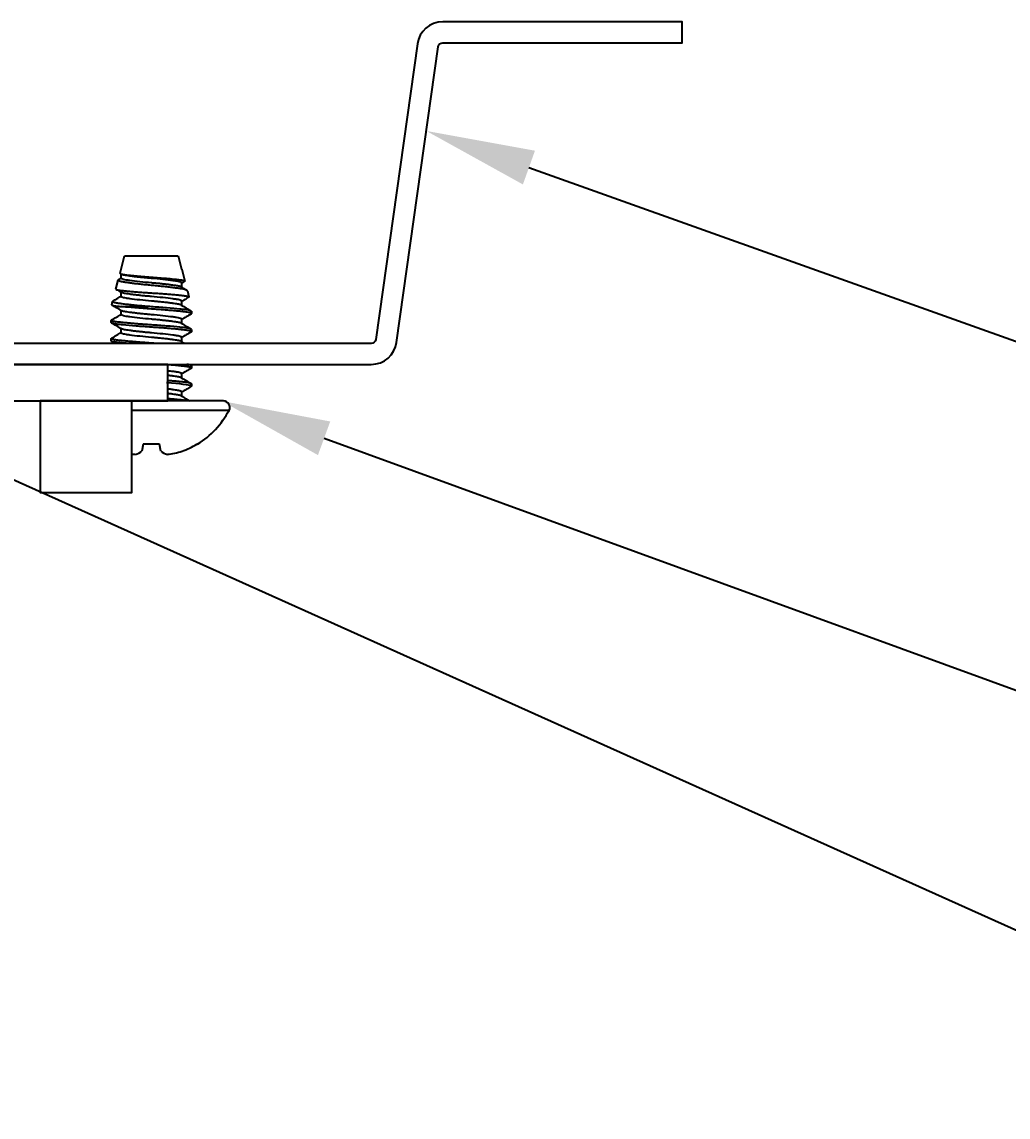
# Model space of a CAD drawing. Extents: x -1.28 to 4.96, y -1.88 to 0.
# Drawn here: x 0.142 to 1.839, y -1.885 to 0 of the extents above; entities that cross this region are included whole.
import ezdxf
from ezdxf import colors
from ezdxf.entities.mleader import LeaderData, LeaderLine
from ezdxf.math import Vec2, Vec3

# ---------------------------------------------------------------- set-up
doc = ezdxf.new("R2010")
doc.units = 0
doc.header["$LTSCALE"] = 0.5
doc.header["$MEASUREMENT"] = 0
doc.layers.add('CUST DWG', color=60, linetype='CONTINUOUS', lineweight=20)
for name, color, linetype in [('FAB DWG', 221, 'CONTINUOUS'), ('Hardware', 242, 'CONTINUOUS'), ('LED Board', 110, 'CONTINUOUS'), ('Reflector', 40, 'CONTINUOUS')]:
    doc.layers.add(name, color=color, linetype=linetype)
doc.styles.add('LSAD_Standard', font='arial.ttf')

msp = doc.modelspace()

# ---------------------------------------------------------------- linework, layer by layer
at = {"layer": 'Hardware', "linetype": 'Continuous', "lineweight": 25, "transparency": 16777216}
for p, q in [((0.3111, -0.4324), (0.319, -0.4023)), ((0.319, -0.4023), (0.411, -0.4023)), ((0.411, -0.4023), (0.4171, -0.4254)), ((0.4171, -0.4257), (0.417, -0.4254)), ((0.417, -0.4254), (0.4171, -0.4254)), ((0.4172, -0.4257), (0.4225, -0.446)), ((0.3039, -0.4596), (0.308, -0.4442)), ((0.3129, -0.4413), (0.3129, -0.434)), ((0.4171, -0.4491), (0.4171, -0.4565)), ((0.3129, -0.4726), (0.3129, -0.4652)), ((0.4269, -0.4626), (0.4296, -0.4731)), ((0.2968, -0.4867), (0.2983, -0.481)), ((0.313, -0.4898), (0.3592, -0.4898)), ((0.4171, -0.4804), (0.4171, -0.4878)), ((0.3129, -0.5038), (0.3129, -0.4965)), ((0.434, -0.498), (0.434, -0.5019)), ((0.296, -0.5175), (0.296, -0.5136)), ((0.4171, -0.5116), (0.4171, -0.519)), ((0.296, -0.5487), (0.296, -0.5448)), ((0.3129, -0.5351), (0.3129, -0.5277)), ((0.4171, -0.5429), (0.4171, -0.5503)), ((0.434, -0.5292), (0.434, -0.5331)), ((0.434, -0.5917), (0.434, -0.5956)), ((0.4171, -0.6054), (0.4171, -0.6128)), ((0.4171, -0.6366), (0.4171, -0.644)), ((0.434, -0.623), (0.434, -0.6269)), ((0.489, -0.6523), (0.241, -0.6523)), ((0.4987, -0.6684), (0.3315, -0.6684)), ((0.351, -0.7267), (0.3488, -0.7388)), ((0.379, -0.7267), (0.351, -0.7267)), ((0.3812, -0.7388), (0.379, -0.7267)), ((0.4445, -0.7267), (0.4432, -0.7267))]:
    msp.add_line(p, q, dxfattribs=at)
at = {"layer": 'Hardware', "linetype": 'Continuous', "lineweight": 25, "transparency": 16777216, "flags": 128}
msp.add_lwpolyline([(0.4334, -0.6275), (0.434, -0.6269), (0.4334, -0.6262), (0.4316, -0.6255), (0.4286, -0.6249), (0.4248, -0.6243), (0.4199, -0.6237), (0.414, -0.623), (0.4072, -0.6224), (0.3995, -0.6217), (0.3912, -0.621)], dxfattribs=at)
at = {"layer": 'Hardware', "linetype": 'Continuous', "lineweight": 25, "transparency": 16777216}
for centre, radius, start, end in [((0.489, -0.6633), 0.011, 332.2999, 90), ((0.365, -0.5982), 0.151, 301.7421, 332.2999), ((0.3654, -0.5963), 0.1518, 290.1727, 300.8494), ((0.3508, -0.6184), 0.1264, 261.2398, 263.9232), ((0.3282, -0.7092), 0.0361, 284.8463, 304.941), ((0.4018, -0.7092), 0.0361, 235.059, 255.1537), ((0.3792, -0.6184), 0.1264, 276.0768, 287.7408)]:
    msp.add_arc(centre, radius, start, end, dxfattribs=at)
for points, knots in [([(0.3111, -0.4324), (0.3111, -0.4325), (0.311, -0.4327), (0.3113, -0.433), (0.312, -0.4334), (0.3131, -0.4338), (0.3146, -0.4341), (0.3164, -0.4345), (0.3185, -0.4348), (0.321, -0.4352), (0.3238, -0.4355), (0.3269, -0.4359), (0.3303, -0.4362), (0.334, -0.4366), (0.3379, -0.437), (0.3419, -0.4374), (0.3462, -0.4378), (0.3506, -0.4381), (0.3553, -0.4385), (0.3601, -0.4389), (0.3634, -0.4391), (0.365, -0.4392)], [0, 0, 0, 0, 0.031427, 0.083659, 0.135891, 0.189641, 0.243392, 0.295601, 0.347811, 0.401502, 0.455193, 0.508033, 0.560873, 0.615216, 0.669559, 0.722923, 0.776287, 0.831201, 0.886115, 0.942832, 1, 1, 1, 1]), ([(0.3137, -0.4344), (0.313, -0.434), (0.3124, -0.4336), (0.3117, -0.4332), (0.3116, -0.4332)], [0, 0, 0, 0, 0.909102, 1, 1, 1, 1]), ([(0.365, -0.4534), (0.3634, -0.4532), (0.3601, -0.4529), (0.3552, -0.4525), (0.3504, -0.452), (0.3456, -0.4515), (0.3411, -0.451), (0.3367, -0.4504), (0.3325, -0.4499), (0.3286, -0.4494), (0.3249, -0.4489), (0.3216, -0.4484), (0.3185, -0.4479), (0.3158, -0.4474), (0.3135, -0.447), (0.3115, -0.4465), (0.31, -0.446), (0.3089, -0.4455), (0.3082, -0.445), (0.3079, -0.4444), (0.308, -0.4439), (0.3084, -0.4435), (0.3089, -0.4433), (0.309, -0.4432)], [0, 0, 0, 0, 0.048682, 0.097364, 0.147459, 0.197554, 0.246272, 0.294989, 0.345115, 0.395242, 0.444058, 0.492874, 0.543111, 0.593348, 0.642114, 0.690878, 0.741139, 0.7914, 0.838933, 0.886466, 0.935382, 0.984298, 1, 1, 1, 1]), ([(0.309, -0.4432), (0.3093, -0.443), (0.3106, -0.4422), (0.3119, -0.4415), (0.3129, -0.4409)], [0, 0, 0, 0, 0.242819, 1, 1, 1, 1]), ([(0.365, -0.4491), (0.3585, -0.4486), (0.3516, -0.4479), (0.3388, -0.4465), (0.3328, -0.4458), (0.3256, -0.4448), (0.3235, -0.4445), (0.3198, -0.4439), (0.3183, -0.4436), (0.3144, -0.4427), (0.3129, -0.442), (0.3129, -0.4413)], [0, 0, 0, 0, 0.25, 0.25, 0.5, 0.5, 0.625, 0.625, 0.75, 0.75, 1, 1, 1, 1]), ([(0.365, -0.4413), (0.3623, -0.4411), (0.357, -0.4406), (0.349, -0.4398), (0.3413, -0.439), (0.3342, -0.4382), (0.3279, -0.4373), (0.3226, -0.4366), (0.3185, -0.4359), (0.3153, -0.4352), (0.3142, -0.4346), (0.3137, -0.4344)], [0, 0, 0, 0, 0.108897, 0.221052, 0.335158, 0.449763, 0.563375, 0.674579, 0.782622, 0.892737, 1, 1, 1, 1]), ([(0.365, -0.4392), (0.3666, -0.4393), (0.3697, -0.4396), (0.3744, -0.4399), (0.3791, -0.4403), (0.3837, -0.4407), (0.3881, -0.441), (0.3924, -0.4414), (0.3966, -0.4418), (0.4005, -0.4422), (0.4041, -0.4426), (0.4075, -0.4429), (0.4106, -0.4433), (0.4133, -0.4436), (0.4157, -0.4439), (0.4178, -0.4443), (0.4195, -0.4446), (0.4209, -0.445), (0.4218, -0.4454), (0.4224, -0.4458), (0.4226, -0.4461), (0.4224, -0.4465), (0.4221, -0.4466), (0.4219, -0.4467)], [0, 0, 0, 0, 0.047945, 0.095891, 0.145228, 0.194566, 0.242529, 0.290493, 0.339847, 0.389201, 0.437211, 0.485222, 0.534629, 0.584037, 0.631994, 0.679952, 0.72925, 0.778547, 0.827413, 0.87628, 0.926557, 0.976834, 1, 1, 1, 1]), ([(0.4171, -0.4491), (0.4171, -0.4484), (0.4156, -0.4477), (0.4117, -0.4468), (0.4102, -0.4465), (0.4065, -0.4459), (0.4044, -0.4456), (0.3972, -0.4446), (0.3912, -0.4439), (0.3784, -0.4425), (0.3715, -0.4419), (0.365, -0.4413)], [0, 0, 0, 0, 0.25, 0.25, 0.375, 0.375, 0.5, 0.5, 0.75, 0.75, 1, 1, 1, 1]), ([(0.4163, -0.4561), (0.416, -0.4559), (0.4153, -0.4555), (0.4132, -0.4549), (0.4102, -0.4543), (0.4065, -0.4538), (0.4018, -0.4531), (0.3958, -0.4523), (0.3887, -0.4515), (0.381, -0.4506), (0.373, -0.4498), (0.3677, -0.4494), (0.365, -0.4491)], [0, 0, 0, 0, 0.069869, 0.162778, 0.253282, 0.343787, 0.436696, 0.550294, 0.664884, 0.778976, 0.891116, 1, 1, 1, 1]), ([(0.422, -0.4467), (0.4219, -0.4468), (0.4203, -0.4477), (0.4187, -0.4487), (0.4171, -0.4496)], [0, 0, 0, 0, 0.030297, 1, 1, 1, 1]), ([(0.3039, -0.4596), (0.3039, -0.4597), (0.3039, -0.4599), (0.3045, -0.4603), (0.3054, -0.4607), (0.3068, -0.4611), (0.3086, -0.4614), (0.3108, -0.4617), (0.3134, -0.4621), (0.3164, -0.4624), (0.3197, -0.4628), (0.3233, -0.4631), (0.3273, -0.4635), (0.3315, -0.4639), (0.336, -0.4643), (0.3406, -0.4647), (0.3456, -0.465), (0.3513, -0.4654), (0.3578, -0.4659), (0.3626, -0.4662), (0.365, -0.4664)], [0, 0, 0, 0, 0.049578, 0.101868, 0.155678, 0.209487, 0.261775, 0.314062, 0.367852, 0.421643, 0.474317, 0.526992, 0.581159, 0.635327, 0.68862, 0.741913, 0.796753, 0.851594, 0.925297, 1, 1, 1, 1]), ([(0.3137, -0.4656), (0.3118, -0.4646), (0.3088, -0.4628), (0.3057, -0.461), (0.3044, -0.4602)], [0, 0, 0, 0, 0.592788, 1, 1, 1, 1]), ([(0.365, -0.4726), (0.3623, -0.4723), (0.357, -0.4719), (0.349, -0.4711), (0.3413, -0.4702), (0.3342, -0.4694), (0.3279, -0.4686), (0.3226, -0.4678), (0.3185, -0.4671), (0.3153, -0.4664), (0.3142, -0.4659), (0.3137, -0.4656)], [0, 0, 0, 0, 0.108892, 0.221041, 0.335142, 0.449741, 0.563348, 0.674546, 0.782584, 0.892694, 1, 1, 1, 1]), ([(0.4268, -0.4626), (0.4268, -0.4625), (0.4268, -0.4622), (0.4262, -0.4618), (0.4252, -0.4613), (0.4238, -0.4608), (0.4219, -0.4603), (0.4196, -0.4598), (0.4169, -0.4594), (0.4139, -0.4589), (0.4105, -0.4584), (0.4067, -0.4579), (0.4027, -0.4574), (0.3986, -0.4569), (0.3941, -0.4563), (0.3894, -0.4558), (0.3846, -0.4553), (0.3797, -0.4548), (0.3747, -0.4543), (0.3697, -0.4538), (0.3665, -0.4535), (0.365, -0.4534)], [0, 0, 0, 0, 0.027521, 0.083357, 0.137575, 0.191792, 0.247588, 0.303383, 0.357558, 0.411731, 0.467556, 0.523382, 0.576345, 0.629308, 0.683818, 0.738328, 0.791155, 0.843982, 0.898345, 0.952708, 1, 1, 1, 1]), ([(0.365, -0.4664), (0.3668, -0.4665), (0.3703, -0.4667), (0.3756, -0.467), (0.3809, -0.4674), (0.3861, -0.4678), (0.3911, -0.4682), (0.3959, -0.4685), (0.4005, -0.4689), (0.4049, -0.4693), (0.409, -0.4697), (0.4128, -0.47), (0.4163, -0.4704), (0.4194, -0.4707), (0.4221, -0.4711), (0.4244, -0.4714), (0.4263, -0.4718), (0.4278, -0.4721), (0.4289, -0.4725), (0.4295, -0.4729), (0.4297, -0.4733), (0.4295, -0.4736), (0.4292, -0.4737), (0.4291, -0.4738)], [0, 0, 0, 0, 0.048428, 0.096856, 0.14669, 0.196524, 0.244969, 0.293414, 0.343264, 0.393114, 0.441597, 0.49008, 0.539973, 0.589866, 0.638307, 0.686748, 0.736548, 0.786348, 0.835603, 0.884858, 0.935536, 0.986214, 1, 1, 1, 1]), ([(0.4163, -0.4561), (0.4192, -0.4577), (0.4224, -0.4596), (0.4256, -0.4615), (0.4259, -0.4617)], [0, 0, 0, 0, 0.8887624, 1, 1, 1, 1]), ([(0.2968, -0.4867), (0.2968, -0.4868), (0.2968, -0.4871), (0.2974, -0.4874), (0.2985, -0.4878), (0.3001, -0.4882), (0.3021, -0.4885), (0.3046, -0.4889), (0.3075, -0.4892), (0.3103, -0.4895), (0.3123, -0.4897), (0.313, -0.4898)], [0, 0, 0, 0, 0.110395, 0.226006, 0.344976, 0.463945, 0.579552, 0.695159, 0.81409, 0.933024, 1, 1, 1, 1]), ([(0.3137, -0.4969), (0.3108, -0.4952), (0.3054, -0.492), (0.2999, -0.4888), (0.2973, -0.4873)], [0, 0, 0, 0, 0.520704, 1, 1, 1, 1]), ([(0.3592, -0.4898), (0.3574, -0.4896), (0.3537, -0.4893), (0.3484, -0.4888), (0.3431, -0.4884), (0.3378, -0.4879), (0.3328, -0.4874), (0.3279, -0.4868), (0.3232, -0.4863), (0.3189, -0.4858), (0.3149, -0.4853), (0.3113, -0.4848), (0.3081, -0.4843), (0.3052, -0.4839), (0.3029, -0.4834), (0.301, -0.4829), (0.2996, -0.4824), (0.2987, -0.4819), (0.2982, -0.4814), (0.2983, -0.4808), (0.2986, -0.4805), (0.2991, -0.4802), (0.2992, -0.4802)], [0, 0, 0, 0, 0.049748, 0.099496, 0.150568, 0.20164, 0.25352, 0.305399, 0.358783, 0.412167, 0.464096, 0.516025, 0.56947, 0.622913, 0.674657, 0.726402, 0.779719, 0.833036, 0.883694, 0.934352, 0.986478, 1, 1, 1, 1]), ([(0.2991, -0.4802), (0.3011, -0.479), (0.3057, -0.4763), (0.3103, -0.4736), (0.3129, -0.4721)], [0, 0, 0, 0, 0.434005, 1, 1, 1, 1]), ([(0.365, -0.4804), (0.3585, -0.4798), (0.3516, -0.4792), (0.3388, -0.4778), (0.3328, -0.4771), (0.3256, -0.4761), (0.3235, -0.4758), (0.3198, -0.4752), (0.3183, -0.4749), (0.3144, -0.474), (0.3129, -0.4733), (0.3129, -0.4726)], [0, 0, 0, 0, 0.25, 0.25, 0.5, 0.5, 0.625, 0.625, 0.75, 0.75, 1, 1, 1, 1]), ([(0.365, -0.4941), (0.3557, -0.4934), (0.3458, -0.4927), (0.3276, -0.4912), (0.3193, -0.4905), (0.313, -0.4898)], [0, 0, 0, 0, 0.5, 0.5, 1, 1, 1, 1]), ([(0.4171, -0.4804), (0.4171, -0.4797), (0.4156, -0.479), (0.4117, -0.4781), (0.4102, -0.4778), (0.4065, -0.4772), (0.4044, -0.4769), (0.3972, -0.4759), (0.3912, -0.4752), (0.3784, -0.4738), (0.3715, -0.4731), (0.365, -0.4726)], [0, 0, 0, 0, 0.25, 0.25, 0.375, 0.375, 0.5, 0.5, 0.75, 0.75, 1, 1, 1, 1]), ([(0.4163, -0.4873), (0.416, -0.4872), (0.4153, -0.4868), (0.4132, -0.4862), (0.4102, -0.4856), (0.4065, -0.485), (0.4018, -0.4843), (0.3958, -0.4835), (0.3887, -0.4827), (0.381, -0.4819), (0.373, -0.4811), (0.3677, -0.4806), (0.365, -0.4804)], [0, 0, 0, 0, 0.069869, 0.162778, 0.253282, 0.343787, 0.436696, 0.550294, 0.664884, 0.778976, 0.891116, 1, 1, 1, 1]), ([(0.4163, -0.4873), (0.4192, -0.489), (0.4249, -0.4923), (0.4306, -0.4956), (0.4334, -0.4973)], [0, 0, 0, 0, 0.499457, 1, 1, 1, 1]), ([(0.4291, -0.4738), (0.4277, -0.4746), (0.4237, -0.477), (0.4197, -0.4793), (0.4171, -0.4808)], [0, 0, 0, 0, 0.3539697, 1, 1, 1, 1]), ([(0.2966, -0.5129), (0.2994, -0.5113), (0.3049, -0.5081), (0.3103, -0.5049), (0.3129, -0.5034)], [0, 0, 0, 0, 0.52322, 1, 1, 1, 1]), ([(0.365, -0.5116), (0.3585, -0.5111), (0.3516, -0.5104), (0.3388, -0.509), (0.3328, -0.5083), (0.3256, -0.5073), (0.3235, -0.507), (0.3198, -0.5064), (0.3183, -0.5061), (0.3144, -0.5052), (0.3129, -0.5045), (0.3129, -0.5038)], [0, 0, 0, 0, 0.25, 0.25, 0.5, 0.5, 0.625, 0.625, 0.75, 0.75, 1, 1, 1, 1]), ([(0.365, -0.5038), (0.3623, -0.5036), (0.357, -0.5031), (0.349, -0.5023), (0.3413, -0.5015), (0.3342, -0.5007), (0.3279, -0.4998), (0.3226, -0.4991), (0.3185, -0.4984), (0.3153, -0.4977), (0.3142, -0.4971), (0.3137, -0.4969)], [0, 0, 0, 0, 0.1088843, 0.2210255, 0.3351181, 0.4497094, 0.5633078, 0.6744984, 0.7825288, 0.8926309, 1, 1, 1, 1]), ([(0.434, -0.498), (0.434, -0.4973), (0.4321, -0.4966), (0.4269, -0.4956), (0.4249, -0.4954), (0.42, -0.4948), (0.4172, -0.4945), (0.4076, -0.4935), (0.3997, -0.4927), (0.3827, -0.4914), (0.3736, -0.4907), (0.365, -0.4902)], [0, 0, 0, 0, 0.25, 0.25, 0.375, 0.375, 0.5, 0.5, 0.75, 0.75, 1, 1, 1, 1]), ([(0.4334, -0.5025), (0.4337, -0.5023), (0.4343, -0.5019), (0.4336, -0.5012), (0.4318, -0.5005), (0.4288, -0.4999), (0.4249, -0.4993), (0.42, -0.4987), (0.4141, -0.498), (0.4073, -0.4974), (0.3996, -0.4967), (0.3913, -0.496), (0.3827, -0.4953), (0.3738, -0.4946), (0.3679, -0.4943), (0.365, -0.4941)], [0, 0, 0, 0, 0.075633, 0.154371, 0.232404, 0.309065, 0.383755, 0.458446, 0.535107, 0.61314, 0.691878, 0.770616, 0.848649, 0.925309, 1, 1, 1, 1]), ([(0.4171, -0.5116), (0.4171, -0.5109), (0.4156, -0.5102), (0.4117, -0.5093), (0.4102, -0.509), (0.4065, -0.5084), (0.4044, -0.5081), (0.3972, -0.5071), (0.3912, -0.5064), (0.3784, -0.505), (0.3715, -0.5044), (0.365, -0.5038)], [0, 0, 0, 0, 0.25, 0.25, 0.375, 0.375, 0.5, 0.5, 0.75, 0.75, 1, 1, 1, 1]), ([(0.4334, -0.5025), (0.4306, -0.5042), (0.4251, -0.5074), (0.4197, -0.5106), (0.4171, -0.5121)], [0, 0, 0, 0, 0.52322, 1, 1, 1, 1]), ([(0.365, -0.5214), (0.3621, -0.5212), (0.3562, -0.5208), (0.3473, -0.5202), (0.3387, -0.5195), (0.3304, -0.5188), (0.3227, -0.5181), (0.3159, -0.5174), (0.31, -0.5168), (0.3051, -0.5162), (0.3012, -0.5156), (0.2982, -0.515), (0.2964, -0.5143), (0.2957, -0.5136), (0.2963, -0.5131), (0.2966, -0.5129)], [0, 0, 0, 0, 0.074691, 0.151351, 0.229384, 0.308122, 0.38686, 0.464893, 0.541554, 0.616245, 0.690935, 0.767596, 0.845629, 0.924367, 1, 1, 1, 1]), ([(0.365, -0.5253), (0.3564, -0.5247), (0.3473, -0.5241), (0.3303, -0.5227), (0.3224, -0.522), (0.3128, -0.521), (0.31, -0.5207), (0.3051, -0.5201), (0.3031, -0.5198), (0.2979, -0.5189), (0.296, -0.5182), (0.296, -0.5175)], [0, 0, 0, 0, 0.25, 0.25, 0.5, 0.5, 0.625, 0.625, 0.75, 0.75, 1, 1, 1, 1]), ([(0.3137, -0.5281), (0.3108, -0.5265), (0.3051, -0.5231), (0.2994, -0.5198), (0.2966, -0.5182)], [0, 0, 0, 0, 0.499457, 1, 1, 1, 1]), ([(0.4163, -0.5186), (0.416, -0.5184), (0.4153, -0.518), (0.4132, -0.5174), (0.4102, -0.5168), (0.4065, -0.5163), (0.4018, -0.5156), (0.3958, -0.5148), (0.3887, -0.514), (0.381, -0.5131), (0.373, -0.5123), (0.3677, -0.5119), (0.365, -0.5116)], [0, 0, 0, 0, 0.0698685, 0.1627779, 0.2532823, 0.3437868, 0.4366961, 0.5502937, 0.6648842, 0.7789761, 0.8911165, 1, 1, 1, 1]), ([(0.434, -0.5292), (0.434, -0.5285), (0.4321, -0.5278), (0.4269, -0.5269), (0.4249, -0.5266), (0.42, -0.526), (0.4172, -0.5257), (0.4076, -0.5247), (0.3997, -0.524), (0.3827, -0.5226), (0.3736, -0.522), (0.365, -0.5214)], [0, 0, 0, 0, 0.25, 0.25, 0.375, 0.375, 0.5, 0.5, 0.75, 0.75, 1, 1, 1, 1]), ([(0.4334, -0.5338), (0.4337, -0.5336), (0.4343, -0.5331), (0.4336, -0.5324), (0.4318, -0.5317), (0.4288, -0.5311), (0.4249, -0.5305), (0.42, -0.5299), (0.4141, -0.5293), (0.4073, -0.5286), (0.3996, -0.5279), (0.3913, -0.5272), (0.3827, -0.5265), (0.3738, -0.5259), (0.3679, -0.5255), (0.365, -0.5253)], [0, 0, 0, 0, 0.075633, 0.154371, 0.232404, 0.309065, 0.383755, 0.458446, 0.535107, 0.61314, 0.691878, 0.770616, 0.848649, 0.925309, 1, 1, 1, 1]), ([(0.4163, -0.5186), (0.4192, -0.5202), (0.4249, -0.5236), (0.4306, -0.5269), (0.4334, -0.5285)], [0, 0, 0, 0, 0.499457, 1, 1, 1, 1]), ([(0.365, -0.5527), (0.3621, -0.5525), (0.3562, -0.5521), (0.3473, -0.5514), (0.3387, -0.5507), (0.3304, -0.55), (0.3227, -0.5494), (0.3159, -0.5487), (0.31, -0.548), (0.3051, -0.5474), (0.3012, -0.5469), (0.2982, -0.5462), (0.2964, -0.5455), (0.2957, -0.5448), (0.2963, -0.5444), (0.2966, -0.5442)], [0, 0, 0, 0, 0.074691, 0.151351, 0.229384, 0.308122, 0.38686, 0.464893, 0.541554, 0.616245, 0.690935, 0.767596, 0.845629, 0.924367, 1, 1, 1, 1]), ([(0.2966, -0.5442), (0.2994, -0.5425), (0.3049, -0.5393), (0.3103, -0.5361), (0.3129, -0.5346)], [0, 0, 0, 0, 0.52322, 1, 1, 1, 1]), ([(0.365, -0.5429), (0.3585, -0.5423), (0.3516, -0.5417), (0.3388, -0.5403), (0.3328, -0.5396), (0.3256, -0.5386), (0.3235, -0.5383), (0.3198, -0.5377), (0.3183, -0.5374), (0.3144, -0.5365), (0.3129, -0.5358), (0.3129, -0.5351)], [0, 0, 0, 0, 0.25, 0.25, 0.5, 0.5, 0.625, 0.625, 0.75, 0.75, 1, 1, 1, 1]), ([(0.365, -0.5351), (0.3623, -0.5348), (0.357, -0.5344), (0.349, -0.5336), (0.3413, -0.5327), (0.3342, -0.5319), (0.3279, -0.5311), (0.3226, -0.5303), (0.3185, -0.5296), (0.3153, -0.5289), (0.3142, -0.5284), (0.3137, -0.5281)], [0, 0, 0, 0, 0.108884, 0.221025, 0.335118, 0.449709, 0.563308, 0.674498, 0.782529, 0.892631, 1, 1, 1, 1]), ([(0.4171, -0.5429), (0.4171, -0.5422), (0.4156, -0.5415), (0.4117, -0.5406), (0.4102, -0.5403), (0.4065, -0.5397), (0.4044, -0.5394), (0.3972, -0.5384), (0.3912, -0.5377), (0.3784, -0.5363), (0.3715, -0.5356), (0.365, -0.5351)], [0, 0, 0, 0, 0.25, 0.25, 0.375, 0.375, 0.5, 0.5, 0.75, 0.75, 1, 1, 1, 1]), ([(0.4163, -0.5498), (0.416, -0.5497), (0.4153, -0.5493), (0.4132, -0.5487), (0.4102, -0.5481), (0.4065, -0.5475), (0.4018, -0.5468), (0.3958, -0.546), (0.3887, -0.5452), (0.381, -0.5444), (0.373, -0.5436), (0.3677, -0.5431), (0.365, -0.5429)], [0, 0, 0, 0, 0.069869, 0.162778, 0.253282, 0.343787, 0.436696, 0.550294, 0.664884, 0.778976, 0.891116, 1, 1, 1, 1]), ([(0.4334, -0.5338), (0.4306, -0.5354), (0.4251, -0.5386), (0.4197, -0.5418), (0.4171, -0.5433)], [0, 0, 0, 0, 0.52322, 1, 1, 1, 1]), ([(0.3229, -0.5533), (0.3205, -0.553), (0.3181, -0.5528), (0.3128, -0.5523), (0.31, -0.5519), (0.3051, -0.5513), (0.3031, -0.5511), (0.2979, -0.5501), (0.296, -0.5494), (0.296, -0.5487)], [0.4154965, 0.4154965, 0.4154965, 0.4154965, 0.5, 0.5, 0.625, 0.625, 0.75, 0.75, 1, 1, 1, 1]), ([(0.4334, -0.5963), (0.4337, -0.5961), (0.4343, -0.5956), (0.4336, -0.5949), (0.4318, -0.5942), (0.4288, -0.5936), (0.4249, -0.593), (0.42, -0.5924), (0.4141, -0.5918), (0.4073, -0.5911), (0.4003, -0.5905), (0.3955, -0.5901), (0.3935, -0.5899)], [0, 0, 0, 0, 0.0756332, 0.1543713, 0.2324043, 0.3090648, 0.3837555, 0.4584461, 0.5351067, 0.6131397, 0.6918777, 0.7494543, 0.7494543, 0.7494543, 0.7494543]), ([(0.4171, -0.6054), (0.4171, -0.6047), (0.4156, -0.604), (0.4117, -0.6031), (0.4102, -0.6028), (0.4065, -0.6022), (0.4044, -0.6019), (0.3994, -0.6012), (0.3966, -0.6008), (0.3935, -0.6005)], [0, 0, 0, 0, 0.25, 0.25, 0.375, 0.375, 0.5, 0.5, 0.632126, 0.632126, 0.632126, 0.632126]), ([(0.4334, -0.5963), (0.4306, -0.5979), (0.4251, -0.6011), (0.4197, -0.6043), (0.4171, -0.6058)], [0, 0, 0, 0, 0.5232197, 1, 1, 1, 1]), ([(0.434, -0.5917), (0.434, -0.591), (0.4321, -0.5903), (0.4278, -0.5896), (0.4269, -0.5894), (0.4259, -0.5893)], [0, 0, 0, 0, 0.25, 0.25, 0.3107192, 0.3107192, 0.3107192, 0.3107192]), ([(0.4163, -0.6123), (0.416, -0.6122), (0.4153, -0.6118), (0.4132, -0.6112), (0.4102, -0.6106), (0.4065, -0.61), (0.4018, -0.6093), (0.3973, -0.6087), (0.3943, -0.6084), (0.3935, -0.6083)], [0, 0, 0, 0, 0.0329569, 0.0767823, 0.1194732, 0.162164, 0.2059894, 0.2595733, 0.27697, 0.27697, 0.27697, 0.27697]), ([(0.434, -0.623), (0.4339, -0.6227), (0.4336, -0.6223), (0.4318, -0.6216), (0.4289, -0.6209), (0.4249, -0.6204), (0.42, -0.6198), (0.4141, -0.6191), (0.4073, -0.6185), (0.4003, -0.6178), (0.3955, -0.6174), (0.3935, -0.6172)], [0, 0, 0, 0, 0.0409163, 0.0814663, 0.1213031, 0.1601162, 0.1989293, 0.238766, 0.279316, 0.3202324, 0.3501521, 0.3501521, 0.3501521, 0.3501521]), ([(0.4163, -0.6123), (0.4192, -0.614), (0.4249, -0.6173), (0.4306, -0.6206), (0.4334, -0.6223)], [0, 0, 0, 0, 0.499457, 1, 1, 1, 1]), ([(0.4171, -0.6366), (0.417, -0.6364), (0.4168, -0.6359), (0.4154, -0.6353), (0.4132, -0.6346), (0.4102, -0.634), (0.4065, -0.6334), (0.4018, -0.6328), (0.3973, -0.6322), (0.3943, -0.6318), (0.3935, -0.6317)], [0, 0, 0, 0, 0.0450192, 0.0896319, 0.1334538, 0.1761414, 0.218829, 0.2626509, 0.3162306, 0.3336264, 0.3336264, 0.3336264, 0.3336264]), ([(0.4163, -0.6436), (0.416, -0.6434), (0.4153, -0.643), (0.4132, -0.6424), (0.4102, -0.6418), (0.4065, -0.6413), (0.4018, -0.6406), (0.3973, -0.64), (0.3943, -0.6396), (0.3935, -0.6395)], [0, 0, 0, 0, 0.0329569, 0.0767823, 0.1194732, 0.162164, 0.2059894, 0.2595733, 0.27697, 0.27697, 0.27697, 0.27697]), ([(0.4334, -0.6275), (0.4306, -0.6292), (0.4251, -0.6324), (0.4197, -0.6356), (0.4171, -0.6371)], [0, 0, 0, 0, 0.5232197, 1, 1, 1, 1]), ([(0.429, -0.6523), (0.4277, -0.6521), (0.4253, -0.6516), (0.4202, -0.651), (0.4142, -0.6504), (0.4073, -0.6497), (0.4003, -0.6491), (0.3955, -0.6487), (0.3935, -0.6485)], [0, 0, 0, 0, 0.0454803, 0.0907948, 0.1373486, 0.183301, 0.2296685, 0.2635746, 0.2635746, 0.2635746, 0.2635746]), ([(0.4163, -0.6436), (0.4192, -0.6452), (0.4241, -0.6481), (0.4291, -0.651), (0.4312, -0.6522)], [0, 0, 0, 0, 0.576313, 1, 1, 1, 1])]:
    msp.add_open_spline(points, degree=3, knots=knots, dxfattribs=at)
for points in [[(0.365, -0.4902), (0.3631, -0.49), (0.3611, -0.4899), (0.3592, -0.4898)], [(0.3032, -0.5533), (0.301, -0.552), (0.2988, -0.5507), (0.2966, -0.5494)], [(0.3741, -0.5533), (0.371, -0.5531), (0.368, -0.5528), (0.365, -0.5527)], [(0.4163, -0.5498), (0.4183, -0.551), (0.4203, -0.5521), (0.4222, -0.5533)], [(0.4304, -0.5893), (0.4314, -0.5899), (0.4324, -0.5905), (0.4334, -0.591)]]:
    msp.add_open_spline(points, degree=3, dxfattribs=at)
at = {"layer": 'LED Board', "ltscale": 0.5, "transparency": 16777216}
for points in [[(-0.3935, -0.6523), (0.3935, -0.6523), (0.3935, -0.5893), (-0.3935, -0.5893)], [(0.3315, -0.6523), (0.1735, -0.6523), (0.1735, -0.8097), (0.3315, -0.8097)]]:
    msp.add_lwpolyline(points, close=True, dxfattribs=at)
at = {"layer": 'Reflector', "linetype": 'Continuous', "lineweight": 25, "transparency": 16777216}
msp.add_lwpolyline([(-0.8226, -0.0379, 0.373885), (-0.8662, 0), (-1.278, 0), (-1.278, -0.036), (-0.8662, -0.036, -0.373885), (-0.8583, -0.0429), (-0.7868, -0.5514, 0.373885), (-0.7433, -0.5893), (0.7433, -0.5893, 0.373885), (0.7868, -0.5514), (0.8583, -0.0429, -0.373885), (0.8662, -0.036), (1.278, -0.036), (1.278, 0), (0.8662, 0, 0.373885), (0.8226, -0.0379), (0.7512, -0.5464, -0.373885), (0.7433, -0.5533), (-0.7433, -0.5533, -0.373885), (-0.7512, -0.5464)], format="xyb", close=True, dxfattribs=at)

# ---------------------------------------------------------------- leaders
at = {"layer": 'CUST DWG', "ltscale": 0.5, "transparency": 16777216}
ml = msp.add_multileader_mtext('Standard', dxfattribs=at)
ml.set_content('\\A1;WHITE STEEL REFLECTOR', color=256, style='LSAD_Standard')
ml.set_leader_properties()
ml.build(insert=Vec2(0, 0))
ml.multileader.update_dxf_attribs({"text_left_attachment_type": 2, "dogleg_length": 0.36, "arrow_head_size": 0.1875})
ctx = ml.context
ctx.base_point, ctx.char_height, ctx.arrow_head_size, ctx.landing_gap_size, ctx.plane_origin = Vec3(2.514, -0.687), 0.1875, 0.1875, 0.09, Vec3(1.028, -1.5807)
ctx.left_attachment = 2
notes = []
notes.append((ctx, [(0, (1, 1, 0), (2.2367, -0.687), (1, 0), 0.2772, [(0, [(0.838, -0.1876)], 0, [])])]))
ctx.mtext.insert, ctx.mtext.width, ctx.mtext.defined_height, ctx.mtext.flow_direction = Vec3(2.604, -0.4321), 1.847433, 0.5821, 5
ml = msp.add_multileader_mtext('Standard', dxfattribs=at)
ml.set_content('\\A1;LED BOARD', color=256, style='LSAD_Standard')
ml.set_leader_properties()
ml.build(insert=Vec2(0, 0))
ml.multileader.update_dxf_attribs({"text_left_attachment_type": 2, "dogleg_length": 0.36, "arrow_head_size": 0.1875})
ctx = ml.context
ctx.base_point, ctx.char_height, ctx.arrow_head_size, ctx.landing_gap_size, ctx.plane_origin = Vec3(2.514, -1.7355), 0.1875, 0.1875, 0.09, Vec3(1.028, -3.7187)
ctx.left_attachment = 2
notes.append((ctx, [(0, (1, 1, 0), (2.2367, -1.7355), (1, 0), 0.2772, [(0, [(-0.1735, -0.6523)], 0, [])])]))
ctx.mtext.insert, ctx.mtext.width, ctx.mtext.defined_height, ctx.mtext.flow_direction = Vec3(2.604, -1.6384), 1.512524, 0.2205, 5
at = {"layer": 'FAB DWG', "ltscale": 0.5, "transparency": 16777216}
ml = msp.add_multileader_mtext('Standard', dxfattribs=at)
ml.set_content('\\A1;6-32 x {\\H0.7x;\\S1/4;}" PAN\\PTYPE F (HW63214)', color=256, style='LSAD_Standard')
ml.set_leader_properties()
ml.build(insert=Vec2(0, 0))
ml.multileader.update_dxf_attribs({"text_left_attachment_type": 2, "dogleg_length": 0.36, "arrow_head_size": 0.1875})
ctx = ml.context
ctx.base_point, ctx.char_height, ctx.arrow_head_size, ctx.landing_gap_size, ctx.plane_origin = Vec3(2.514, -1.2902), 0.1875, 0.1875, 0.09, Vec3(1.028, -0.852)
ctx.left_attachment = 2
notes.append((ctx, [(0, (1, 1, 0), (2.2367, -1.2902), (1, 0), 0.2772, [(0, [(0.486, -0.6523)], 0, [])])]))
ctx.mtext.insert, ctx.mtext.width, ctx.mtext.defined_height, ctx.mtext.flow_direction = Vec3(2.604, -0.9827), 2.351815, 0.6491, 5
for ctx, leaders in notes:
    for number, flags, end, landing, length, lines in leaders:
        leader = LeaderData()
        leader.index, (leader.has_last_leader_line, leader.has_dogleg_vector, leader.attachment_direction) = number, flags
        leader.last_leader_point, leader.dogleg_vector, leader.dogleg_length = Vec3(end), Vec3(landing), length
        for number, points, colour, breaks in lines:
            line = LeaderLine()
            line.index, line.vertices, line.color, line.breaks = number, Vec3.list(points), colors.encode_raw_color(colour), breaks
            leader.lines.append(line)
        ctx.leaders.append(leader)

doc.saveas('drawing.dxf')
